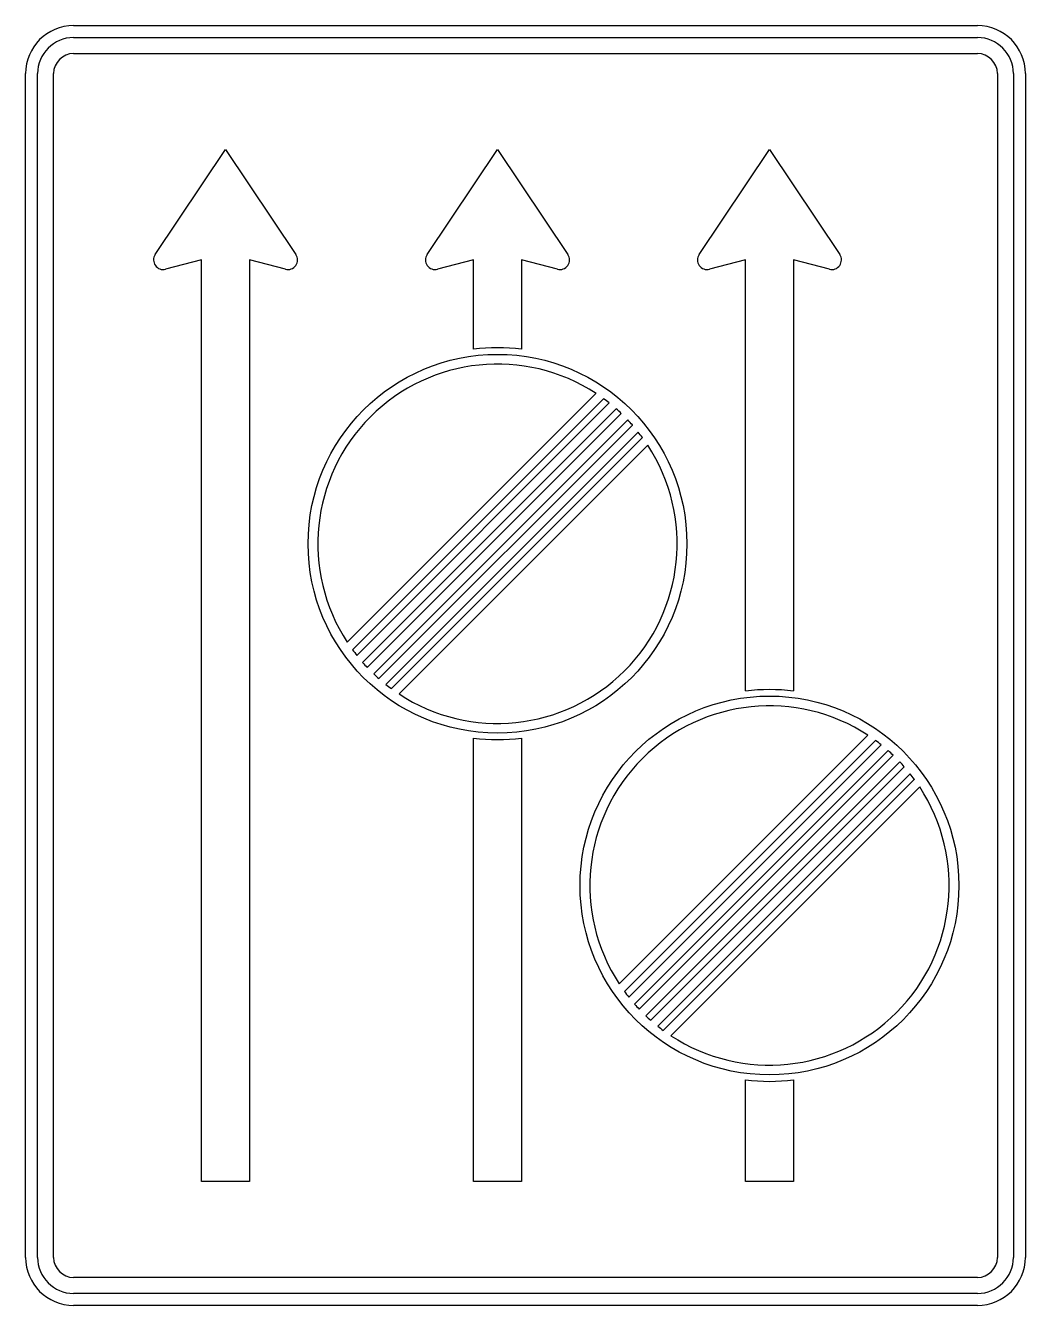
# Model space of a CAD drawing. Extents: x 0 to 1250, y 0 to 1600.
import ezdxf

# ---------------------------------------------------------------- set-up
doc = ezdxf.new("R2010")
doc.units = 0
doc.header["$LTSCALE"] = 25
doc.linetypes.add('AUSGEZOGEN', pattern=[0])
doc.layers.get('0').update_dxf_attribs({"linetype": 'AUSGEZOGEN'})

msp = doc.modelspace()

# ---------------------------------------------------------------- linework, layer by layer
for p, q in [((60, 1600), (1190, 1600)), ((60, 1585), (1190, 1585)), ((60, 1565), (1190, 1565)), ((0, 60), (0, 1540)), ((15, 60), (15, 1540)), ((35, 60), (35, 1540)), ((1215, 1540), (1215, 60)), ((1235, 1540), (1235, 60)), ((1250, 1540), (1250, 60)), ((162, 1313.7), (250, 1445)), ((250, 1445), (338, 1313.7)), ((502, 1313.7), (590, 1445)), ((590, 1445), (678, 1313.7)), ((842, 1313.7), (930, 1445)), ((930, 1445), (1018, 1313.7)), ((220, 1307), (175, 1295.4)), ((220, 155), (220, 1307)), ((325, 1295.4), (280, 1307)), ((280, 1307), (280, 155)), ((560, 1307), (515, 1295.4)), ((560, 1195.4), (560, 1307)), ((665, 1295.4), (620, 1307)), ((620, 1307), (620, 1195.4)), ((900, 1307), (855, 1295.4)), ((900, 768.2), (900, 1307)), ((1005, 1295.4), (960, 1307)), ((960, 1307), (960, 768.2)), ((402.2, 829.1), (713.1, 1140.1)), ((713.1, 1140.1), (713.1, 1140.1)), ((408.8, 819.5), (722.7, 1133.4)), ((729.6, 1128.2), (414.1, 812.7)), ((421.4, 803.8), (738.4, 1120.8)), ((722.7, 1133.4), (722.7, 1133.4)), ((738.4, 1120.8), (738.4, 1120.9)), ((744.7, 1115.1), (427.2, 797.5)), ((752.8, 1107), (435.3, 789.4)), ((441.6, 783.6), (758.6, 1100.6)), ((765.9, 1091.8), (450.4, 776.3)), ((758.6, 1100.6), (758.6, 1100.7)), ((457.3, 771.1), (771.2, 1084.9)), ((777.8, 1075.4), (466.9, 764.4)), ((771.2, 1084.9), (771.2, 1085)), ((777.8, 1075.4), (777.8, 1075.4)), ((560, 155), (560, 709.1)), ((620, 709.1), (620, 155)), ((742.2, 401.9), (1053.1, 712.8)), ((748.8, 392.3), (1062.7, 706.2)), ((1053.1, 712.8), (1053.1, 712.8)), ((1062.7, 706.2), (1062.7, 706.2)), ((1069.6, 700.9), (754.1, 385.4)), ((761.4, 376.6), (1078.4, 693.6)), ((1078.4, 693.6), (1078.4, 693.6)), ((1084.7, 687.8), (767.2, 370.3)), ((1092.8, 679.7), (775.3, 362.2)), ((781.6, 356.4), (1098.6, 673.4)), ((1098.6, 673.4), (1098.6, 673.4)), ((1105.9, 664.6), (790.4, 349.1)), ((797.3, 343.8), (1111.2, 657.7)), ((1111.2, 657.7), (1111.2, 657.7)), ((1117.8, 648.1), (806.9, 337.2)), ((1117.8, 648.1), (1117.8, 648.1)), ((900, 155), (900, 281.8)), ((960, 281.8), (960, 155)), ((280, 155), (220, 155)), ((620, 155), (560, 155)), ((960, 155), (900, 155)), ((1190, 35), (60, 35)), ((1190, 15), (60, 15)), ((1190, 0), (60, 0))]:
    msp.add_line(p, q)
for centre in [(590, 952.2), (930, 525)]:
    msp.add_circle(centre, 236.8)
for centre, radius, start, end in [((60, 1540), 60, 90, 180), ((1190, 1540), 60, 0, 90), ((60, 1540), 45, 90, 180), ((1190, 1540), 45, 0, 90), ((60, 1540), 25, 90, 180), ((1190, 1540), 25, 0, 90), ((172, 1307), 12, 146.195, 284.475), ((328, 1307), 12, 255.525, 393.805), ((512, 1307), 12, 146.195, 284.475), ((668, 1307), 12, 255.525, 393.805), ((852, 1307), 12, 146.195, 284.475), ((1008, 1307), 12, 255.525, 393.805), ((590, 949.4), 247.8, 83.05, 96.95), ((590, 952.2), 224.6, 56.75, 213.25), ((590.1, 952.4), 224.4, 51.575, 53.785), ((590, 952.3), 224.6, 46.46, 48.65), ((590, 952.3), 224.6, 41.35, 43.54), ((590.1, 952.4), 224.4, 36.215, 38.425), ((590, 952.2), 224.6, 236.75, 393.25), ((589.9, 952.1), 224.4, 216.215, 218.425), ((590, 952.2), 224.6, 221.35, 223.54), ((590, 952.2), 224.6, 226.46, 228.65), ((589.9, 952.1), 224.4, 231.575, 233.785), ((930, 522.1), 247.8, 83.05, 96.95), ((930, 525), 224.6, 56.75, 213.25), ((590, 955.1), 247.8, 263.05, 276.95), ((930.1, 525.1), 224.4, 51.575, 53.785), ((930, 525), 224.6, 46.46, 48.65), ((930, 525), 224.6, 41.35, 43.54), ((930.1, 525.1), 224.4, 36.215, 38.425), ((930, 525), 224.6, 236.75, 393.25), ((929.9, 524.9), 224.4, 216.215, 218.425), ((930, 525), 224.6, 221.35, 223.54), ((930, 525), 224.6, 226.46, 228.65), ((929.9, 524.9), 224.4, 231.575, 233.785), ((930, 527.9), 247.8, 263.05, 276.95), ((60, 60), 60, 180, 270), ((60, 60), 45, 180, 270), ((60, 60), 25, 180, 270), ((1190, 60), 60, 270, 360), ((1190, 60), 45, 270, 360), ((1190, 60), 25, 270, 360)]:
    msp.add_arc(centre, radius, start, end)

doc.saveas('drawing.dxf')
